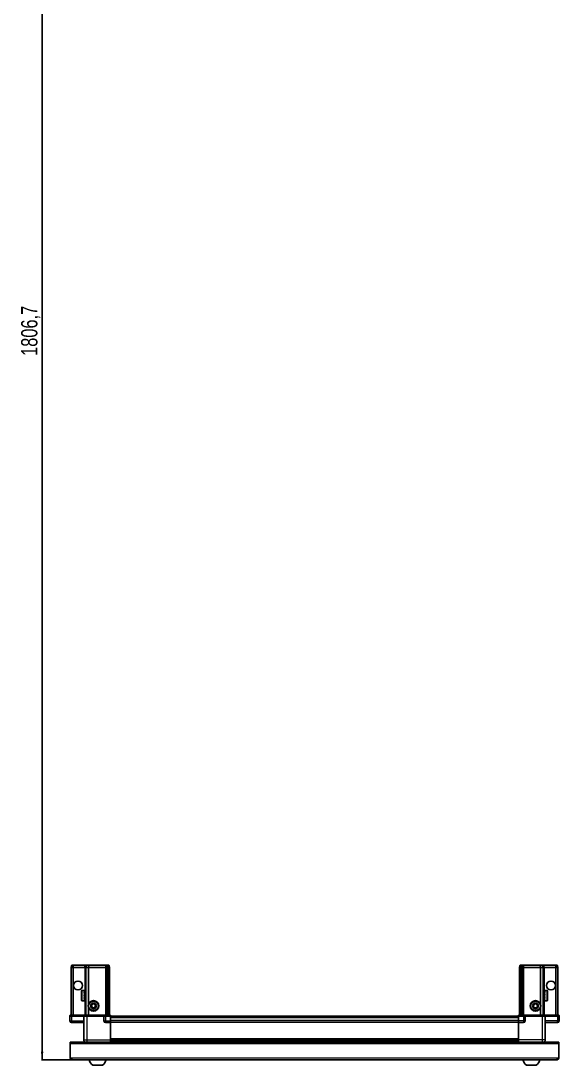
# Model space of a CAD drawing. Header units: millimetres. Extents: x 899 to 4291, y -693 to 1867.
# Drawn here: x 963 to 1623, y -693 to 587 of the extents above; entities that cross this region are included whole.
import ezdxf

# ---------------------------------------------------------------- set-up
doc = ezdxf.new("R2010")
doc.units = ezdxf.units.MM
doc.layers.add('FORMAT', color=7, linetype='Continuous')
doc.styles.add('SLDTEXTSTYLE0', font='TXT', dxfattribs={"width": 0.75})
doc.dimstyles.new('SLDDIMSTYLE0', dxfattribs={"dimtxt": 20, "dimasz": 10, "dimexe": 0, "dimexo": 0.0625, "dimgap": 5, "dimtad": 2, "dimdec": 1, "dimrnd": 1e-09, "dimzin": 12, "dimdsep": 46, "dimtxsty": 'SLDTEXTSTYLE0', "dimsah": 1, "dimcen": 0.09, "dimadec": 0, "dimazin": 3, "dimtfac": 1, "dimtofl": 0, "dimtmove": 0, "dimatfit": 3, "dimfxl": 0, "dimfrac": 2, "dimtolj": 1, "dimtzin": 12, "dimarcsym": 0})

# ---------------------------------------------------------------- blocks, each defined once
blk = doc.blocks.new('_D_8')
at = {"layer": 'FORMAT'}
for p, q in [((1108.5, 1119.8), (988.5, 1119.8)), ((989.5, 1119.8), (989.5, -686.9)), ((1026.1, -686.9), (988.5, -686.9))]:
    blk.add_line(p, q, dxfattribs=at)
for points in [[(989.5, 1119.8), (987.9, 1109.8), (991, 1109.8)], [(989.5, -686.9), (991, -676.9), (987.9, -676.9)]]:
    blk.add_solid(points, dxfattribs=at)
at = {"layer": 'FORMAT', "insert": (963.7, 175.9), "char_height": 20, "attachment_point": 1, "rotation": 90, "style": 'SLDTEXTSTYLE0'}
blk.add_mtext('1806,7', dxfattribs=at)

msp = doc.modelspace()

# ---------------------------------------------------------------- linework, layer by layer
at = {"color": 7, "linetype": 'Continuous', "lineweight": 25}
for p, q in [((1024.97, -573.86), (1025.77, -570.86)), ((1027.47, -573.86), (1024.97, -573.86)), ((1024.97, -573.86), (1024.97, -632.16)), ((1025.77, -570.86), (1027.63, -570.86)), ((1027.47, -573.86), (1027.63, -570.86)), ((1041.97, -573.86), (1027.47, -573.86)), ((1027.47, -573.86), (1027.47, -632.16)), ((1027.63, -570.86), (1041.97, -570.86)), ((1041.97, -570.86), (1043.77, -570.86)), ((1042.97, -573.86), (1041.97, -573.86)), ((1042.97, -573.86), (1043.77, -570.86)), ((1046.47, -573.86), (1042.97, -573.86)), ((1042.97, -573.86), (1042.97, -632.16)), ((1043.77, -570.86), (1046.8, -570.86)), ((1046.8, -570.86), (1046.47, -573.86)), ((1046.47, -573.86), (1046.47, -618.36)), ((1066.97, -573.86), (1046.47, -573.86)), ((1046.8, -570.86), (1066.97, -570.86)), ((1066.97, -570.86), (1068.77, -570.86)), ((1067.97, -573.86), (1066.97, -573.86)), ((1068.77, -570.86), (1067.97, -573.86)), ((1068.97, -573.86), (1067.97, -573.86)), ((1067.97, -573.86), (1067.97, -632.16)), ((1068.77, -570.86), (1069.51, -570.86)), ((1069.51, -570.86), (1068.97, -573.86)), ((1068.97, -573.86), (1068.97, -632.16)), ((1070.47, -573.86), (1068.97, -573.86)), ((1069.51, -570.86), (1070.02, -570.86)), ((1070.02, -570.86), (1071.17, -570.86)), ((1070.02, -570.86), (1070.47, -573.86)), ((1070.47, -573.86), (1070.47, -632.16)), ((1071.97, -573.86), (1070.47, -573.86)), ((1071.17, -570.86), (1071.97, -573.86)), ((1071.97, -573.86), (1071.97, -632.16)), ((1575.77, -570.86), (1574.97, -573.86)), ((1574.97, -573.86), (1576.47, -573.86)), ((1574.97, -573.86), (1574.97, -632.16)), ((1576.93, -570.86), (1575.77, -570.86)), ((1576.93, -570.86), (1576.47, -573.86)), ((1576.47, -573.86), (1577.97, -573.86)), ((1576.47, -573.86), (1576.47, -632.16)), ((1577.43, -570.86), (1576.93, -570.86)), ((1577.43, -570.86), (1577.97, -573.86)), ((1578.17, -570.86), (1577.43, -570.86)), ((1577.97, -573.86), (1578.97, -573.86)), ((1577.97, -573.86), (1577.97, -632.16)), ((1578.17, -570.86), (1578.97, -573.86)), ((1579.97, -570.86), (1578.17, -570.86)), ((1578.97, -573.86), (1578.97, -632.16)), ((1578.97, -573.86), (1579.97, -573.86)), ((1600.14, -570.86), (1579.97, -570.86)), ((1579.97, -573.86), (1600.47, -573.86)), ((1600.14, -570.86), (1600.47, -573.86)), ((1603.17, -570.86), (1600.14, -570.86)), ((1600.47, -573.86), (1600.47, -618.36)), ((1600.47, -573.86), (1603.97, -573.86)), ((1603.97, -573.86), (1603.17, -570.86)), ((1604.97, -570.86), (1603.17, -570.86)), ((1603.97, -573.86), (1603.97, -632.16)), ((1603.97, -573.86), (1604.97, -573.86)), ((1619.32, -570.86), (1604.97, -570.86)), ((1604.97, -573.86), (1619.47, -573.86)), ((1619.47, -573.86), (1619.32, -570.86)), ((1621.17, -570.86), (1619.32, -570.86)), ((1619.47, -573.86), (1619.47, -632.16)), ((1619.47, -573.86), (1621.97, -573.86)), ((1621.97, -573.86), (1621.17, -570.86)), ((1621.97, -573.86), (1621.97, -632.16)), ((1037.77, -614.06), (1037.77, -602.66)), ((1040.97, -601.86), (1038.57, -601.86)), ((1040.97, -601.86), (1040.97, -601.86)), ((1040.97, -601.86), (1041.47, -601.86)), ((1040.97, -602.05), (1041.47, -602.05)), ((1040.97, -602.05), (1040.97, -602.27)), ((1040.97, -602.27), (1041.47, -602.27)), ((1040.97, -602.84), (1041.47, -602.84)), ((1040.97, -602.84), (1040.97, -603.27)), ((1040.97, -603.27), (1041.47, -603.27)), ((1040.97, -604.18), (1041.47, -604.18)), ((1040.97, -604.18), (1040.97, -604.77)), ((1040.97, -604.77), (1041.47, -604.77)), ((1040.97, -605.92), (1041.47, -605.92)), ((1040.97, -605.92), (1040.97, -606.62)), ((1040.97, -606.62), (1041.47, -606.62)), ((1040.97, -607.9), (1041.47, -607.9)), ((1040.97, -607.9), (1040.97, -608.64)), ((1040.97, -608.05), (1041.47, -608.05)), ((1040.97, -608.55), (1041.47, -608.55)), ((1040.97, -608.64), (1041.47, -608.64)), ((1040.97, -609.93), (1041.47, -609.93)), ((1040.97, -609.93), (1040.97, -610.64)), ((1040.97, -610.64), (1041.47, -610.64)), ((1040.97, -611.8), (1041.47, -611.8)), ((1040.97, -611.8), (1040.97, -612.4)), ((1040.97, -612.4), (1041.47, -612.4)), ((1040.97, -613.34), (1041.47, -613.34)), ((1040.97, -613.34), (1040.97, -613.78)), ((1040.97, -613.78), (1041.47, -613.78)), ((1040.97, -614.38), (1041.47, -614.38)), ((1040.97, -614.38), (1040.97, -614.62)), ((1041.47, -602.05), (1041.47, -601.86)), ((1041.47, -602.27), (1041.47, -602.05)), ((1041.47, -602.84), (1041.47, -602.27)), ((1041.47, -603.27), (1041.47, -602.84)), ((1041.47, -604.18), (1041.47, -603.27)), ((1041.57, -603.96), (1041.47, -603.96)), ((1041.47, -604.77), (1041.47, -604.18)), ((1041.47, -605.92), (1041.47, -604.77)), ((1041.47, -606.62), (1041.47, -605.92)), ((1041.47, -607.9), (1041.47, -606.62)), ((1041.47, -608.05), (1041.47, -607.9)), ((1041.47, -608.64), (1041.47, -608.55)), ((1041.47, -609.93), (1041.47, -608.64)), ((1041.47, -610.64), (1041.47, -609.93)), ((1041.47, -611.8), (1041.47, -610.64)), ((1041.47, -612.4), (1041.47, -611.8)), ((1041.47, -613.34), (1041.47, -612.4)), ((1041.47, -612.76), (1041.57, -612.76)), ((1041.47, -613.78), (1041.47, -613.34)), ((1041.47, -614.38), (1041.47, -613.78)), ((1041.47, -614.62), (1041.47, -614.38)), ((1041.57, -612.76), (1041.57, -603.96)), ((1042.45, -605.05), (1041.97, -604.36)), ((1041.97, -612.36), (1041.97, -604.36)), ((1041.97, -612.36), (1042.45, -611.67)), ((1042.94, -604.36), (1042.45, -605.05)), ((1042.45, -611.67), (1042.45, -605.05)), ((1042.45, -611.67), (1042.94, -612.36)), ((1042.97, -604.36), (1042.94, -604.36)), ((1042.94, -612.36), (1042.94, -604.36)), ((1042.94, -612.36), (1042.97, -612.36)), ((1604, -604.36), (1603.97, -604.36)), ((1603.97, -612.36), (1604, -612.36)), ((1604.49, -605.05), (1604, -604.36)), ((1604, -604.36), (1604, -612.36)), ((1604, -612.36), (1604.49, -611.67)), ((1604.97, -604.36), (1604.49, -605.05)), ((1604.49, -605.05), (1604.49, -611.67)), ((1604.49, -611.67), (1604.97, -612.36)), ((1604.97, -604.36), (1604.97, -612.36)), ((1605.47, -603.96), (1605.37, -603.96)), ((1605.37, -603.96), (1605.37, -612.76)), ((1605.37, -612.76), (1605.47, -612.76)), ((1608.37, -601.86), (1605.47, -601.86)), ((1605.97, -601.86), (1605.47, -601.86)), ((1605.47, -601.86), (1605.47, -601.9)), ((1605.47, -601.9), (1605.47, -602.19)), ((1605.97, -601.9), (1605.47, -601.9)), ((1605.97, -602.19), (1605.47, -602.19)), ((1605.47, -602.19), (1605.47, -602.46)), ((1605.97, -602.46), (1605.47, -602.46)), ((1605.47, -602.46), (1605.47, -603.13)), ((1605.97, -603.13), (1605.47, -603.13)), ((1605.47, -603.13), (1605.47, -603.6)), ((1605.47, -603.6), (1605.47, -604.58)), ((1605.97, -603.6), (1605.47, -603.6)), ((1605.97, -604.58), (1605.47, -604.58)), ((1605.47, -604.58), (1605.47, -605.2)), ((1605.47, -605.2), (1605.47, -606.4)), ((1605.97, -605.2), (1605.47, -605.2)), ((1605.97, -606.4), (1605.47, -606.4)), ((1605.47, -606.4), (1605.47, -607.03)), ((1605.97, -607.03), (1605.47, -607.03)), ((1605.47, -607.11), (1605.47, -608.41)), ((1605.97, -607.11), (1605.47, -607.11)), ((1605.97, -608.41), (1605.47, -608.41)), ((1605.97, -608.89), (1605.47, -608.89)), ((1605.47, -608.89), (1605.47, -609.14)), ((1605.47, -609.14), (1605.47, -610.41)), ((1605.97, -609.14), (1605.47, -609.14)), ((1605.97, -610.41), (1605.47, -610.41)), ((1605.47, -610.41), (1605.47, -611.1)), ((1605.47, -611.1), (1605.47, -612.22)), ((1605.97, -611.1), (1605.47, -611.1)), ((1605.97, -612.22), (1605.47, -612.22)), ((1605.47, -612.22), (1605.47, -612.79)), ((1605.47, -612.79), (1605.47, -613.64)), ((1605.97, -612.79), (1605.47, -612.79)), ((1605.97, -613.64), (1605.47, -613.64)), ((1605.47, -613.64), (1605.47, -614.04)), ((1605.47, -614.04), (1605.47, -614.55)), ((1605.97, -614.04), (1605.47, -614.04)), ((1605.97, -601.9), (1605.97, -601.86)), ((1605.97, -602.46), (1605.97, -602.19)), ((1605.97, -603.6), (1605.97, -603.13)), ((1605.97, -605.2), (1605.97, -604.58)), ((1605.97, -607.11), (1605.97, -606.4)), ((1605.97, -609.14), (1605.97, -608.41)), ((1605.97, -611.1), (1605.97, -610.41)), ((1605.97, -612.79), (1605.97, -612.22)), ((1605.97, -614.04), (1605.97, -613.64)), ((1609.17, -602.66), (1609.17, -614.06)), ((1038.57, -614.86), (1040.97, -614.86)), ((1040.97, -614.62), (1041.47, -614.62)), ((1040.97, -614.84), (1041.47, -614.84)), ((1040.97, -614.84), (1040.97, -614.86)), ((1040.97, -614.85), (1041.47, -614.85)), ((1041.47, -614.84), (1041.47, -614.62)), ((1041.47, -614.85), (1041.47, -614.84)), ((1046.47, -623.36), (1046.47, -632.16)), ((1600.47, -623.36), (1600.47, -632.16)), ((1605.97, -614.55), (1605.47, -614.55)), ((1605.47, -614.55), (1605.47, -614.74)), ((1605.47, -614.74), (1605.47, -614.86)), ((1605.97, -614.74), (1605.47, -614.74)), ((1605.47, -614.86), (1608.37, -614.86)), ((1605.97, -614.74), (1605.97, -614.55)), ((1023.97, -632.16), (1023.47, -633.02)), ((1023.47, -633.36), (1023.47, -633.02)), ((1023.47, -633.36), (1025.47, -633.36)), ((1023.47, -633.36), (1023.47, -639.36)), ((1025.47, -632.16), (1023.97, -632.16)), ((1025.47, -632.16), (1040.27, -632.16)), ((1040.27, -633.36), (1025.47, -633.36)), ((1025.47, -633.36), (1040.27, -633.36)), ((1040.27, -632.16), (1040.47, -632.16)), ((1040.47, -633.36), (1040.27, -633.36)), ((1040.47, -633.36), (1040.47, -632.16)), ((1040.47, -632.16), (1044.47, -632.16)), ((1044.47, -633.36), (1040.47, -633.36)), ((1040.47, -633.36), (1040.47, -662.36)), ((1044.47, -632.16), (1064.77, -632.16)), ((1064.77, -633.36), (1044.47, -633.36)), ((1064.77, -632.16), (1064.97, -632.16)), ((1064.97, -633.36), (1064.77, -633.36)), ((1064.97, -633.36), (1064.97, -632.16)), ((1065.65, -632.16), (1064.97, -632.16)), ((1064.97, -633.36), (1066.97, -633.36)), ((1064.97, -633.36), (1064.97, -639.36)), ((1065.65, -632.16), (1073.47, -632.16)), ((1073.47, -633.02), (1066.97, -633.02)), ((1073.47, -633.36), (1066.97, -633.36)), ((1066.97, -633.36), (1073.47, -633.36)), ((1073.47, -632.16), (1073.47, -633.02)), ((1073.47, -633.02), (1073.47, -633.02)), ((1073.47, -633.36), (1073.47, -633.02)), ((1073.47, -633.36), (1073.47, -633.36)), ((1073.47, -633.36), (1073.47, -639.36)), ((1573.47, -633.51), (1073.47, -633.51)), ((1073.47, -639.36), (1073.47, -641.36)), ((1573.47, -632.16), (1581.29, -632.16)), ((1573.47, -633.02), (1573.47, -632.16)), ((1573.47, -633.36), (1573.47, -633.02)), ((1579.97, -633.02), (1573.47, -633.02)), ((1579.97, -633.36), (1573.47, -633.36)), ((1573.47, -633.36), (1573.47, -639.36)), ((1573.47, -639.36), (1573.47, -641.36)), ((1579.97, -633.36), (1581.97, -633.36)), ((1581.97, -633.36), (1579.97, -633.36)), ((1581.97, -632.16), (1581.29, -632.16)), ((1581.97, -633.36), (1581.97, -632.16)), ((1581.97, -632.16), (1582.17, -632.16)), ((1582.17, -633.36), (1581.97, -633.36)), ((1581.97, -633.36), (1581.97, -639.36)), ((1582.17, -632.16), (1602.47, -632.16)), ((1602.47, -633.36), (1582.17, -633.36)), ((1602.47, -632.16), (1606.47, -632.16)), ((1606.47, -633.36), (1602.47, -633.36)), ((1606.47, -633.36), (1606.47, -632.16)), ((1606.47, -632.16), (1606.67, -632.16)), ((1606.67, -633.36), (1606.47, -633.36)), ((1606.47, -633.36), (1606.47, -662.36)), ((1606.67, -632.16), (1621.47, -632.16)), ((1621.47, -633.36), (1606.67, -633.36)), ((1622.97, -632.16), (1621.47, -632.16)), ((1621.47, -633.36), (1623.47, -633.36)), ((1623.47, -633.02), (1622.97, -632.16)), ((1623.47, -633.02), (1622.97, -632.16)), ((1623.47, -633.36), (1623.47, -633.02)), ((1623.47, -633.36), (1623.47, -633.02)), ((1623.47, -633.36), (1623.47, -633.36)), ((1623.47, -633.36), (1623.47, -639.36)), ((1040.47, -641.36), (1025.47, -641.36)), ((1073.47, -641.36), (1066.97, -641.36)), ((1573.47, -640.71), (1073.47, -640.71)), ((1073.47, -662.36), (1073.47, -641.36)), ((1573.47, -641.36), (1579.97, -641.36)), ((1573.47, -662.36), (1573.47, -641.36)), ((1606.47, -641.36), (1621.47, -641.36)), ((1023.97, -667.46), (1023.97, -665.36)), ((1023.97, -665.36), (1622.97, -665.36)), ((1038.97, -665.26), (1026.07, -665.26)), ((1038.97, -665.26), (1038.97, -665.36)), ((1073.47, -663.38), (1573.47, -663.38)), ((1073.47, -663.42), (1573.47, -663.42)), ((1097.35, -665.21), (1073.47, -665.21)), ((1091.97, -665.36), (1091.97, -665.21)), ((1092.01, -665.36), (1092.01, -665.21)), ((1092.28, -665.36), (1092.28, -665.21)), ((1092.54, -665.36), (1092.54, -665.21)), ((1093.19, -665.36), (1093.19, -665.21)), ((1093.66, -665.36), (1093.66, -665.21)), ((1094.62, -665.36), (1094.62, -665.21)), ((1095.24, -665.36), (1095.24, -665.21)), ((1096.43, -665.36), (1096.43, -665.21)), ((1097.09, -665.36), (1097.09, -665.21)), ((1097.14, -665.36), (1097.14, -665.21)), ((1098.44, -665.21), (1097.35, -665.21)), ((1099.17, -665.21), (1098.44, -665.21)), ((1098.44, -665.36), (1098.44, -665.21)), ((1098.44, -665.21), (1098.44, -665.21)), ((1098.45, -665.36), (1098.45, -665.21)), ((1098.95, -665.36), (1098.95, -665.21)), ((1099.17, -665.36), (1099.17, -665.21)), ((1099.59, -665.21), (1099.17, -665.21)), ((1099.17, -665.21), (1099.17, -665.21)), ((1547.35, -665.21), (1099.59, -665.21)), ((1100.45, -665.36), (1100.45, -665.21)), ((1101.14, -665.36), (1101.14, -665.21)), ((1102.26, -665.36), (1102.26, -665.21)), ((1102.84, -665.36), (1102.84, -665.21)), ((1103.71, -665.36), (1103.71, -665.21)), ((1104.11, -665.36), (1104.11, -665.21)), ((1104.64, -665.36), (1104.64, -665.21)), ((1104.83, -665.36), (1104.83, -665.21)), ((1104.97, -665.36), (1104.97, -665.21)), ((1541.97, -665.36), (1541.97, -665.21)), ((1542.14, -665.36), (1542.14, -665.21)), ((1542.35, -665.36), (1542.35, -665.21)), ((1542.91, -665.36), (1542.91, -665.21)), ((1543.33, -665.36), (1543.33, -665.21)), ((1544.23, -665.36), (1544.23, -665.21)), ((1544.82, -665.36), (1544.82, -665.21)), ((1545.96, -665.36), (1545.96, -665.21)), ((1546.66, -665.36), (1546.66, -665.21)), ((1547.93, -665.21), (1547.35, -665.21)), ((1547.93, -665.36), (1547.93, -665.21)), ((1547.94, -665.21), (1547.93, -665.21)), ((1548.67, -665.21), (1547.94, -665.21)), ((1548.11, -665.36), (1548.11, -665.21)), ((1548.61, -665.36), (1548.61, -665.21)), ((1548.67, -665.36), (1548.67, -665.21)), ((1549.7, -665.21), (1548.67, -665.21)), ((1548.67, -665.21), (1548.67, -665.21)), ((1573.47, -665.21), (1549.59, -665.21)), ((1549.96, -665.36), (1549.96, -665.21)), ((1550.67, -665.36), (1550.67, -665.21)), ((1551.84, -665.36), (1551.84, -665.21)), ((1552.45, -665.36), (1552.45, -665.21)), ((1553.4, -665.36), (1553.4, -665.21)), ((1553.85, -665.36), (1553.85, -665.21)), ((1554.47, -665.36), (1554.47, -665.21)), ((1554.71, -665.36), (1554.71, -665.21)), ((1554.95, -665.36), (1554.95, -665.21)), ((1554.97, -665.36), (1554.97, -665.21)), ((1607.97, -665.26), (1607.97, -665.36)), ((1607.97, -665.26), (1620.87, -665.26)), ((1622.97, -665.36), (1622.97, -667.46)), ((1023.97, -684.76), (1023.97, -667.46)), ((1622.97, -667.46), (1622.97, -684.76)), ((1026.07, -684.76), (1023.97, -684.76)), ((1026.07, -684.76), (1026.07, -686.86)), ((1620.87, -686.86), (1026.07, -686.86)), ((1622.97, -684.76), (1620.87, -684.76)), ((1620.87, -686.86), (1620.87, -684.76)), ((1051.47, -693.46), (1063.47, -693.46)), ((1583.47, -693.46), (1595.47, -693.46))]:
    msp.add_line(p, q, dxfattribs=at)
at = {"color": 8, "linetype": 'Continuous', "lineweight": 18}
for p, q in [((1041.97, -573.86), (1041.97, -570.86)), ((1041.97, -573.86), (1041.97, -604.36)), ((1066.97, -570.86), (1066.97, -573.86)), ((1066.97, -573.86), (1066.97, -632.16)), ((1579.97, -570.86), (1579.97, -573.86)), ((1579.97, -573.86), (1579.97, -632.16)), ((1604.97, -573.86), (1604.97, -570.86)), ((1604.97, -573.86), (1604.97, -604.36)), ((1038.57, -614.86), (1038.57, -601.86)), ((1041.97, -612.36), (1041.97, -632.16)), ((1604.97, -612.36), (1604.97, -632.16)), ((1608.37, -601.86), (1608.37, -614.86)), ((1023.47, -639.36), (1025.47, -639.36)), ((1025.47, -633.36), (1025.47, -632.16)), ((1025.47, -633.36), (1025.47, -639.36)), ((1025.47, -639.36), (1040.47, -639.36)), ((1025.47, -641.36), (1025.47, -639.36)), ((1040.27, -633.36), (1040.27, -632.16)), ((1044.47, -633.36), (1044.47, -632.16)), ((1044.47, -633.36), (1044.47, -662.36)), ((1064.77, -633.36), (1064.77, -632.16)), ((1064.97, -639.36), (1066.97, -639.36)), ((1066.97, -633.36), (1066.97, -633.02)), ((1066.97, -633.36), (1066.97, -639.36)), ((1066.97, -639.36), (1073.47, -639.36)), ((1066.97, -639.36), (1066.97, -641.36)), ((1073.47, -633.36), (1073.47, -633.02)), ((1573.47, -635.51), (1073.47, -635.51)), ((1573.47, -638.71), (1073.47, -638.71)), ((1579.97, -639.36), (1573.47, -639.36)), ((1579.97, -633.36), (1579.97, -633.02)), ((1579.97, -633.36), (1579.97, -639.36)), ((1579.97, -639.36), (1579.97, -641.36)), ((1581.97, -639.36), (1579.97, -639.36)), ((1582.17, -632.16), (1582.17, -633.36)), ((1602.47, -633.36), (1602.47, -632.16)), ((1602.47, -633.36), (1602.47, -662.36)), ((1621.47, -639.36), (1606.47, -639.36)), ((1606.67, -632.16), (1606.67, -633.36)), ((1621.47, -633.36), (1621.47, -632.16)), ((1621.47, -633.36), (1621.47, -639.36)), ((1621.47, -641.36), (1621.47, -639.36)), ((1623.47, -639.36), (1621.47, -639.36)), ((1573.47, -641.36), (1073.47, -641.36)), ((1026.07, -665.36), (1026.07, -665.26)), ((1044.47, -662.36), (1073.47, -662.36)), ((1073.47, -660.76), (1573.47, -660.76)), ((1573.47, -662.17), (1073.47, -662.17)), ((1073.47, -664.62), (1573.47, -664.62)), ((1602.47, -662.36), (1573.47, -662.36)), ((1620.87, -665.36), (1620.87, -665.26)), ((1622.97, -667.46), (1023.97, -667.46)), ((1620.87, -684.76), (1026.07, -684.76))]:
    msp.add_line(p, q, dxfattribs=at)
at = {"color": 7, "linetype": 'Continuous', "lineweight": 25, "flags": 128}
for points in [[(1026.07, -665.26), (1025.66, -665.3), (1025.43, -665.36)], [(1621.51, -665.36), (1621.28, -665.3), (1620.87, -665.26)]]:
    msp.add_lwpolyline(points, dxfattribs=at)
at = {"color": 7, "linetype": 'Continuous', "lineweight": 25}
for centre, radius in [((1033.47, -595.86), 5.5), ((1613.47, -595.86), 5.5), ((1052.47, -620.86), 6.5), ((1594.47, -620.86), 6.5), ((1052.47, -620.86), 3.46), ((1594.47, -620.86), 3.46)]:
    msp.add_circle(centre, radius, dxfattribs=at)
at = {"color": 8, "linetype": 'Continuous', "lineweight": 18}
for centre in [(1052.47, -620.86), (1594.47, -620.86)]:
    msp.add_circle(centre, 5.7, dxfattribs=at)
at = {"color": 7, "linetype": 'Continuous', "lineweight": 25}
for centre, radius, start, end in [((1038.57, -602.66), 0.8, 90, 180), ((1038.57, -614.06), 0.8, 180, 270), ((1041.97, -603.96), 0.4, 180, 270), ((1041.97, -612.76), 0.4, 90, 180), ((1604.97, -603.96), 0.4, 270, 0), ((1604.97, -612.76), 0.4, 360, 90), ((1608.37, -602.66), 0.8, 360, 90), ((1608.37, -614.06), 0.8, 270, 0), ((1052.47, -620.86), 2.5, 147.37605, 207.37605), ((1052.47, -620.86), 2.5, 207.37605, 267.37605), ((1052.47, -620.86), 2.5, 87.37605, 147.37605), ((1052.47, -620.86), 2.5, 267.37605, 327.37605), ((1052.47, -620.86), 2.5, 27.37605, 87.37605), ((1052.47, -620.86), 2.5, 327.37605, 27.37605), ((1594.47, -620.86), 2.5, 134.67671, 194.67671), ((1594.47, -620.86), 2.5, 194.67671, 254.67671), ((1594.47, -620.86), 2.5, 74.67671, 134.67671), ((1594.47, -620.86), 2.5, 254.67671, 314.67671), ((1594.47, -620.86), 2.5, 14.67671, 74.67671), ((1594.47, -620.86), 2.5, 314.67671, 14.67671), ((1025.47, -639.36), 2, 180, 270), ((1066.97, -639.36), 2, 180, 270), ((1579.97, -639.36), 2, 270, 0), ((1621.47, -639.36), 2, 270, 0), ((1026.07, -684.76), 2.1, 180, 270), ((1026.07, -684.76), 0.6, 180, 270), ((1058.5, -683.83), 11.91, 194.70035, 233.8734), ((1056.45, -683.83), 11.91, 306.1266, 345.29965), ((1590.5, -683.83), 11.91, 194.70035, 233.8734), ((1588.45, -683.83), 11.91, 306.1266, 345.29965), ((1620.87, -684.76), 2.1, 270, 0), ((1620.87, -684.76), 0.6, 270, 0)]:
    msp.add_arc(centre, radius, start, end, dxfattribs=at)
for centre, start_param, end_param in [((1066.97, -629.56), 2.4188584, 3.1415927), ((1579.97, -629.56), 3.1415927, 3.8643269)]:
    msp.add_ellipse(centre, major_axis=(0, 3.46), ratio=0.5773503, start_param=start_param, end_param=end_param, dxfattribs=at)
for points, knots in [([(1049.59, -620.72), (1049.86, -620.29), (1050.39, -619.48), (1050.9, -618.67), (1051.14, -618.29)], [0, 0, 0, 0, 0.5346859, 1, 1, 1, 1]), ([(1050.91, -623.29), (1050.86, -623.18), (1050.58, -622.65), (1050.12, -621.76), (1049.75, -621.03), (1049.59, -620.72)], [0, 0, 0, 0, 0.1331247, 0.6370994, 1, 1, 1, 1]), ([(1053.8, -623.42), (1053.28, -623.4), (1052.32, -623.35), (1051.36, -623.31), (1050.91, -623.29)], [0, 0, 0, 0, 0.5346859, 1, 1, 1, 1]), ([(1051.14, -618.29), (1051.66, -618.32), (1052.62, -618.36), (1053.58, -618.41), (1054.03, -618.43)], [0, 0, 0, 0, 0.5346859, 1, 1, 1, 1]), ([(1055.35, -620.99), (1055.08, -621.42), (1054.56, -622.24), (1054.04, -623.04), (1053.8, -623.42)], [0, 0, 0, 0, 0.5346859, 1, 1, 1, 1]), ([(1054.03, -618.43), (1054.19, -618.73), (1054.56, -619.46), (1055.02, -620.35), (1055.3, -620.88), (1055.35, -620.99)], [0, 0, 0, 0, 0.3629006, 0.8668753, 1, 1, 1, 1]), ([(1591.69, -620.09), (1592.05, -619.73), (1592.74, -619.05), (1593.42, -618.38), (1593.74, -618.06)], [0, 0, 0, 0, 0.5346859, 1, 1, 1, 1]), ([(1592.42, -622.89), (1592.33, -622.55), (1592.12, -621.76), (1591.87, -620.79), (1591.72, -620.22), (1591.69, -620.09)], [0, 0, 0, 0, 0.3629006, 0.8668753, 1, 1, 1, 1]), ([(1595.2, -623.65), (1594.7, -623.51), (1593.77, -623.26), (1592.85, -623), (1592.42, -622.89)], [0, 0, 0, 0, 0.5346859, 1, 1, 1, 1]), ([(1593.74, -618.06), (1594.24, -618.2), (1595.17, -618.46), (1596.09, -618.71), (1596.52, -618.83)], [0, 0, 0, 0, 0.5346859, 1, 1, 1, 1]), ([(1597.25, -621.62), (1596.89, -621.98), (1596.2, -622.66), (1595.52, -623.34), (1595.2, -623.65)], [0, 0, 0, 0, 0.5346859, 1, 1, 1, 1]), ([(1596.52, -618.83), (1596.56, -618.95), (1596.71, -619.53), (1596.96, -620.49), (1597.17, -621.29), (1597.25, -621.62)], [0, 0, 0, 0, 0.1331247, 0.6370994, 1, 1, 1, 1]), ([(1040.47, -662.36), (1040.52, -662.8), (1040.59, -663.47), (1041.02, -664.29), (1041.48, -664.84), (1041.88, -665.2), (1042.15, -665.33), (1042.19, -665.36)], [0, 0, 0, 0, 0.3630185, 0.5584377, 0.7580039, 0.9575702, 1, 1, 1, 1]), ([(1073.47, -662.36), (1073.47, -662.75), (1073.47, -663.54), (1073.47, -664.56), (1073.47, -665.19), (1073.47, -665.35), (1073.47, -665.36)], [0, 0, 0, 0, 0.3255201, 0.6510403, 0.9765604, 1, 1, 1, 1]), ([(1573.47, -662.36), (1573.47, -662.75), (1573.47, -663.54), (1573.47, -664.56), (1573.47, -665.19), (1573.47, -665.35), (1573.47, -665.36)], [0, 0, 0, 0, 0.3255201, 0.6510403, 0.9765604, 1, 1, 1, 1]), ([(1606.47, -662.36), (1606.42, -662.8), (1606.35, -663.47), (1605.92, -664.29), (1605.46, -664.84), (1605.06, -665.2), (1604.8, -665.33), (1604.75, -665.36)], [0, 0, 0, 0, 0.3630185, 0.5584377, 0.7580039, 0.9575702, 1, 1, 1, 1])]:
    msp.add_open_spline(points, degree=3, knots=knots, dxfattribs=at)
at = {"color": 8, "linetype": 'Continuous', "lineweight": 18}
for points in [[(1040.47, -662.36), (1040.53, -662.36), (1040.65, -662.36), (1041.58, -662.36), (1042.9, -662.36), (1043.95, -662.36), (1044.47, -662.36)], [(1606.47, -662.36), (1606.41, -662.36), (1606.29, -662.36), (1605.37, -662.36), (1604.04, -662.36), (1602.99, -662.36), (1602.47, -662.36)]]:
    msp.add_open_spline(points, degree=3, dxfattribs=at)
for points in [[(1044.47, -662.36), (1044.47, -662.8), (1044.47, -663.47), (1044.47, -664.29), (1044.47, -664.84), (1044.47, -665.2), (1044.47, -665.33), (1044.47, -665.36)], [(1602.47, -662.36), (1602.47, -662.8), (1602.47, -663.47), (1602.47, -664.29), (1602.47, -664.84), (1602.47, -665.2), (1602.47, -665.33), (1602.47, -665.36)]]:
    msp.add_open_spline(points, degree=3, knots=[0, 0, 0, 0, 0.3630185, 0.5584377, 0.7580039, 0.9575702, 1, 1, 1, 1], dxfattribs=at)

# ---------------------------------------------------------------- dimensions: what is measured, and where the dimension line sits
at = {"layer": 'FORMAT'}
dim = msp.add_linear_dim(base=(989.47, -686.86), p1=(1108.47, 1119.84), p2=(1026.07, -686.86), angle=90, dimstyle='SLDDIMSTYLE0', dxfattribs=at)
dim.commit()
dim.dimension.update_dxf_attribs({"geometry": '_D_8', "text_midpoint": (989.47, 216.49), "dimtype": 160})

doc.saveas('drawing.dxf')
